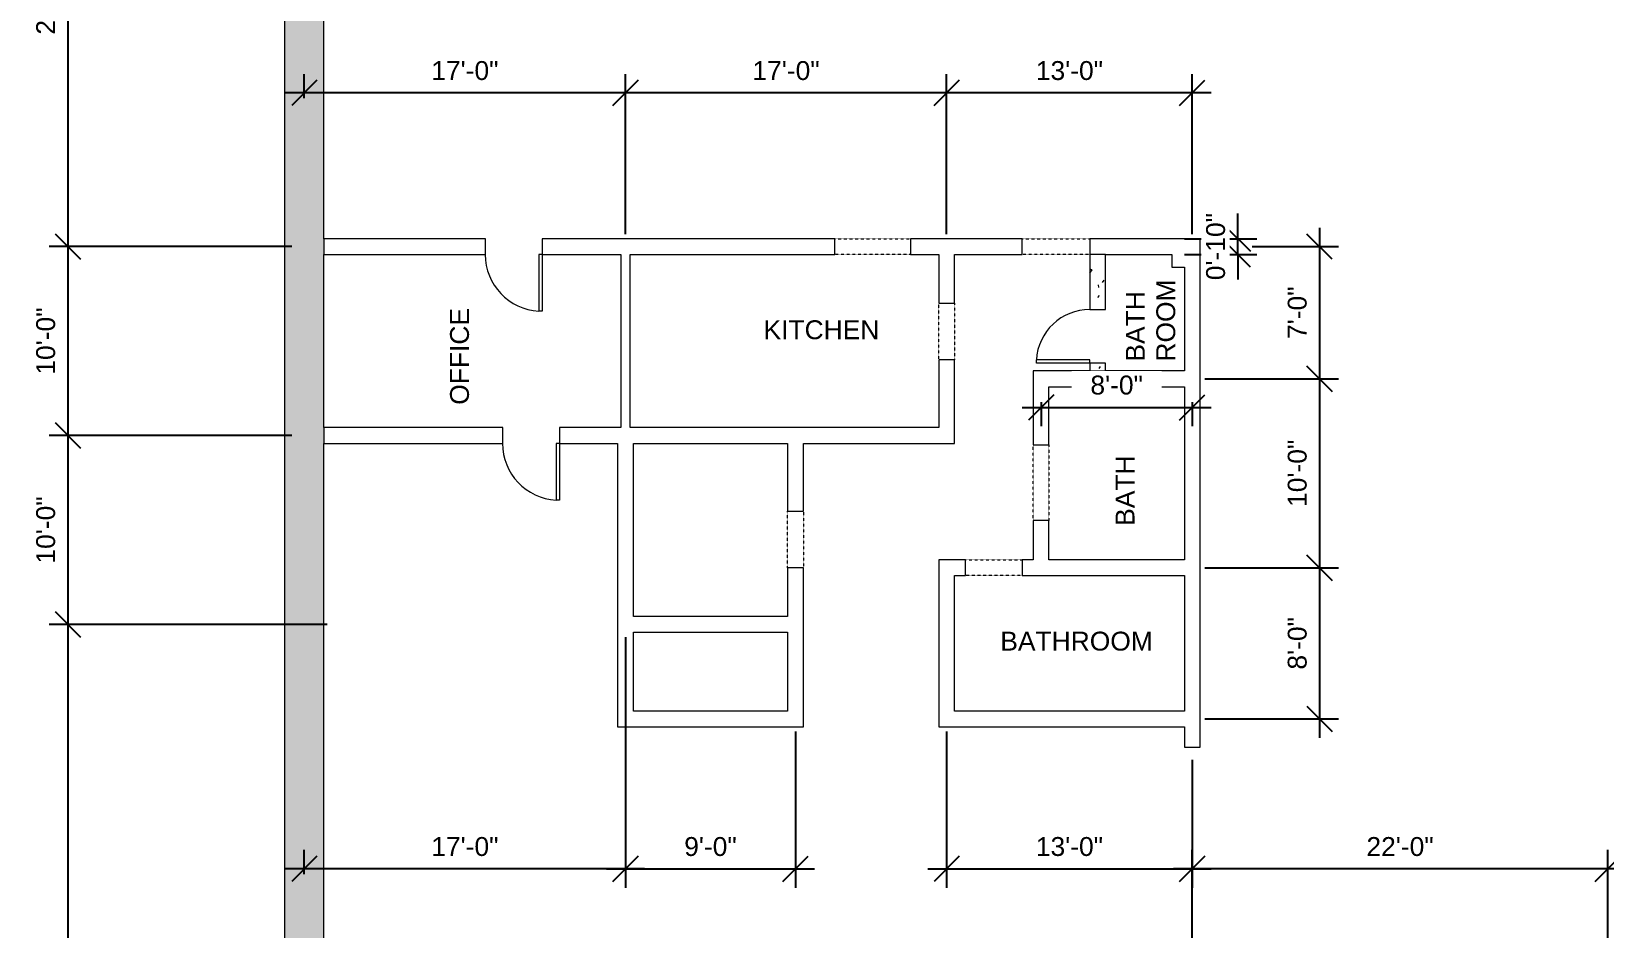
# Model space of a CAD drawing. Header units: inches. Extents: x 1913 to 24953, y -2945 to 1064.
# Drawn here: x 9638 to 10637, y -988 to -419 of the extents above; entities that cross this region are included whole.
import ezdxf

# ---------------------------------------------------------------- set-up
doc = ezdxf.new("R2010")
doc.units = ezdxf.units.IN
doc.header["$MEASUREMENT"] = 0
doc.linetypes.add('Hidden 1_8_', pattern=[0.1875, 0.125, -0.0625])
for name, color, linetype, lineweight in [('A-ANNO-DIMS', 211, 'Continuous', 9), ('A-DETL-HDLN', 90, 'Hidden 1_8_', 9), ('A-DOOR', 31, 'Continuous', 13), ('A-WALL', 113, 'Continuous', 13), ('A-WALL-PATT', 111, 'Continuous', 50), ('G-ANNO-TEXT', 231, 'Continuous', 9)]:
    doc.layers.add(name, color=color, linetype=linetype, lineweight=lineweight)
doc.styles.add('Arial', font='arial.ttf', dxfattribs={"height": 12})
doc.dimstyles.new('Linear_-_3_32__Arial', dxfattribs={"dimscale": 12, "dimtxt": 12.243113, "dimasz": 1.333333, "dimexe": 1, "dimexo": 0.666667, "dimgap": 0.666667, "dimtad": 1, "dimdec": 5, "dimrnd": 0.03125, "dimzin": 1, "dimdsep": 46, "dimlunit": 4, "dimtxsty": 'Arial', "dimblk1": 'OBLIQUE', "dimblk2": 'OBLIQUE', "dimsah": 1, "dimcen": 0.09, "dimdle": 1, "dimazin": 0, "dimtfac": 1, "dimtdec": 4, "dimtix": 1, "dimtmove": 0, "dimatfit": 3, "dimfxl": 1, "dimtvp": 1, "dimtfill": 1, "dimfrac": 2, "dimtolj": 1, "dimtzin": 0, "dimarcsym": 2})
pattern_1 = [(140, (10185.814, -571.127), (3.213, 36.7233), [3.84, -42.24]), (85, (10185.814, -571.127), (-38.5127, -7.1044), [3.072, -33.792]), (190.451, (10186.08, -568.067), (-35.2996, 29.6202), [3.263, -35.898]), (136.184, (10175.574, -571.127), (8.4752, 54.6425), [5.76, -63.36]), (186.636, (10176.28, -566.573), (-49.8752, 47.854), [4.895, -53.848]), (81.184, (10175.574, -571.127), (-49.875, 47.8553), [4.608, -50.688]), (111, (10178.134, -566.007), (20.614, 30.5613), [3.84, -42.24]), (56, (10178.134, -566.007), (-37.1283, 12.4577), [3.072, -33.792]), (161.451, (10179.85, -563.46), (-16.5135, 43.02), [3.263, -35.898]), (127.5, (10185.814, -571.127), (-17.04428, 0.6228), [1.69, -31.693, 1.69, -32.614, -33.92]), (127.5, (10185.814, -571.127), (-17.04428, 0.6228), [-67.686, 1.69, -32.23]), (97.5, (10185.814, -571.127), (-20.19387, 13.4694), [1.69, -17.869, 1.69, -30.925, -12.928]), (97.5, (10185.814, -571.127), (-20.19387, 13.4694), [-52.173, 1.69, -11.238]), (57.5, (10185.814, -582.545), (1.15522, 27.33168), [1.69, -11.11, 1.69, -38.246, -52.992]), (57.5, (10185.814, -582.545), (1.15522, 27.33168), [-52.736, 1.69, -51.302]), (47.5, (10185.814, -587.665), (-5.125, 29.85903), [1.69, -14.95, 1.69, -24.832, -37.632]), (47.5, (10185.814, -587.665), (-5.125, 29.85903), [-43.162, 1.69, -35.942])]

# ---------------------------------------------------------------- blocks, each defined once
blk = doc.blocks.new('Single-Flush - 36_ x 80_-431225-FloorPlan')
at = {"layer": 'A-DOOR', "lineweight": 20}
for p, q in [((16, -5), (16, -41.01)), ((18, -5), (16, -5)), ((18, -5), (18, -41.01)), ((18, -41.01), (16, -41.01))]:
    blk.add_line(p, q, dxfattribs=at)
at = {"layer": 'A-DOOR', "lineweight": 9}
blk.add_arc((18, -5), 36.07, 180, 266.82115, dxfattribs=at)
blk = doc.blocks.new('Single-Flush - 34_ x 84_-446214-FloorPlan')
at = {"layer": 'A-DOOR', "lineweight": 20}
for p, q in [((15, -5), (15, -39.01)), ((17, -5), (15, -5)), ((17, -5), (17, -39.01)), ((17, -39.01), (15, -39.01))]:
    blk.add_line(p, q, dxfattribs=at)
at = {"layer": 'A-DOOR', "lineweight": 9}
blk.add_arc((17, -5), 34.07, 180, 266.63431, dxfattribs=at)
blk = doc.blocks.new('_Oblique')
at = {"color": 0, "linetype": 'ByBlock', "lineweight": -2}
blk.add_line((-0.5, -0.5), (0.5, 0.5), dxfattribs=at)
blk = doc.blocks.new('*D208')
at = {"layer": 'A-ANNO-DIMS', "color": 0, "lineweight": -2, "transparency": 16777216}
for p, q in [((9661.37, -783.53), (9661.37, -1287.53)), ((9826.01, -795.53), (9649.37, -795.53)), ((9803.46, -1275.53), (9649.37, -1275.53))]:
    blk.add_line(p, q, dxfattribs=at)
at = {"layer": 'Defpoints', "color": 0, "transparency": 16777216}
for p in [(9834.01, -795.53), (9661.37, -1275.53), (9811.46, -1275.53)]:
    blk.add_point(p, dxfattribs=at)
at = {"layer": 'A-ANNO-DIMS', "color": 0, "lineweight": -2, "transparency": 16777216, "xscale": 16, "yscale": 16, "zscale": 16}
for p, rotation in [((9661.37, -795.53), 90), ((9661.37, -1275.53), 270)]:
    blk.add_blockref('_Oblique', p, dxfattribs=dict(at, rotation=rotation))
at = {"layer": 'A-ANNO-DIMS', "color": 0, "lineweight": 0, "transparency": 16777216, "insert": (9647.24, -1035.53), "char_height": 12, "width": 62.3834, "attachment_point": 5, "rotation": 90, "style": 'Arial', "bg_fill": 3, "box_fill_scale": 1.25, "bg_fill_color": 256, "bg_fill_true_color": 13158600, "bg_fill_transparency": 0}
blk.add_mtext('\\A1;40\'-0"', dxfattribs=at)
blk = doc.blocks.new('*D210')
at = {"layer": 'A-ANNO-DIMS', "color": 0, "lineweight": -2, "transparency": 16777216}
for p, q in [((10456.33, -543.53), (10456.33, -651.53)), ((10413.48, -555.53), (10468.33, -555.53)), ((10383.46, -639.53), (10468.33, -639.53))]:
    blk.add_line(p, q, dxfattribs=at)
at = {"layer": 'Defpoints', "color": 0, "transparency": 16777216}
for p in [(10405.48, -555.53), (10375.46, -639.53), (10456.33, -639.53)]:
    blk.add_point(p, dxfattribs=at)
at = {"layer": 'A-ANNO-DIMS', "color": 0, "lineweight": -2, "transparency": 16777216, "xscale": 16, "yscale": 16, "zscale": 16}
for p, rotation in [((10456.33, -555.53), 90), ((10456.33, -639.53), 270)]:
    blk.add_blockref('_Oblique', p, dxfattribs=dict(at, rotation=rotation))
at = {"layer": 'A-ANNO-DIMS', "color": 0, "lineweight": 0, "transparency": 16777216, "insert": (10442.2, -597.53), "char_height": 12, "width": 51.3081, "attachment_point": 5, "rotation": 90, "style": 'Arial', "bg_fill": 3, "box_fill_scale": 1.25, "bg_fill_color": 256, "bg_fill_true_color": 13158600, "bg_fill_transparency": 0}
blk.add_mtext('\\A1;7\'-0"', dxfattribs=at)
blk = doc.blocks.new('*D211')
at = {"layer": 'A-ANNO-DIMS', "color": 0, "lineweight": -2, "transparency": 16777216}
for p, q in [((10456.33, -627.53), (10456.33, -771.53)), ((10383.46, -639.53), (10468.33, -639.53)), ((10383.46, -759.53), (10468.33, -759.53))]:
    blk.add_line(p, q, dxfattribs=at)
at = {"layer": 'Defpoints', "color": 0, "transparency": 16777216}
for p in [(10375.46, -639.53), (10375.46, -759.53), (10456.33, -759.53)]:
    blk.add_point(p, dxfattribs=at)
at = {"layer": 'A-ANNO-DIMS', "color": 0, "lineweight": -2, "transparency": 16777216, "xscale": 16, "yscale": 16, "zscale": 16}
for p, rotation in [((10456.33, -639.53), 90), ((10456.33, -759.53), 270)]:
    blk.add_blockref('_Oblique', p, dxfattribs=dict(at, rotation=rotation))
at = {"layer": 'A-ANNO-DIMS', "color": 0, "lineweight": 0, "transparency": 16777216, "insert": (10442.2, -699.53), "char_height": 12, "width": 62.3834, "attachment_point": 5, "rotation": 90, "style": 'Arial', "bg_fill": 3, "box_fill_scale": 1.25, "bg_fill_color": 256, "bg_fill_true_color": 13158600, "bg_fill_transparency": 0}
blk.add_mtext('\\A1;10\'-0"', dxfattribs=at)
blk = doc.blocks.new('*D212')
at = {"layer": 'A-ANNO-DIMS', "color": 0, "lineweight": -2, "transparency": 16777216}
for p, q in [((10456.33, -747.53), (10456.33, -867.53)), ((10383.46, -759.53), (10468.33, -759.53)), ((10383.46, -855.53), (10468.33, -855.53))]:
    blk.add_line(p, q, dxfattribs=at)
at = {"layer": 'Defpoints', "color": 0, "transparency": 16777216}
for p in [(10375.46, -759.53), (10375.46, -855.53), (10456.33, -855.53)]:
    blk.add_point(p, dxfattribs=at)
at = {"layer": 'A-ANNO-DIMS', "color": 0, "lineweight": -2, "transparency": 16777216, "xscale": 16, "yscale": 16, "zscale": 16}
for p, rotation in [((10456.33, -759.53), 90), ((10456.33, -855.53), 270)]:
    blk.add_blockref('_Oblique', p, dxfattribs=dict(at, rotation=rotation))
at = {"layer": 'A-ANNO-DIMS', "color": 0, "lineweight": 0, "transparency": 16777216, "insert": (10442.2, -807.53), "char_height": 12, "width": 51.3081, "attachment_point": 5, "rotation": 90, "style": 'Arial', "bg_fill": 3, "box_fill_scale": 1.25, "bg_fill_color": 256, "bg_fill_true_color": 13158600, "bg_fill_transparency": 0}
blk.add_mtext('\\A1;8\'-0"', dxfattribs=at)
blk = doc.blocks.new('*D213')
at = {"layer": 'A-ANNO-DIMS', "color": 0, "lineweight": -2, "transparency": 16777216}
for p, q in [((10267.46, -657.68), (10387.46, -657.68)), ((10279.46, -654.37), (10279.46, -669.68)), ((10375.46, -654.37), (10375.46, -669.68))]:
    blk.add_line(p, q, dxfattribs=at)
at = {"layer": 'Defpoints', "color": 0, "transparency": 16777216}
for p in [(10279.46, -646.37), (10375.46, -646.37), (10375.46, -657.68)]:
    blk.add_point(p, dxfattribs=at)
at = {"layer": 'A-ANNO-DIMS', "color": 0, "lineweight": -2, "transparency": 16777216, "xscale": 16, "yscale": 16, "zscale": 16, "rotation": 180}
blk.add_blockref('_Oblique', (10279.46, -657.68), dxfattribs=at)
at = {"layer": 'A-ANNO-DIMS', "color": 0, "lineweight": -2, "transparency": 16777216, "xscale": 16, "yscale": 16, "zscale": 16}
blk.add_blockref('_Oblique', (10375.46, -657.68), dxfattribs=at)
at = {"layer": 'A-ANNO-DIMS', "color": 0, "lineweight": 0, "transparency": 16777216, "insert": (10327.46, -643.55), "char_height": 12, "width": 51.3081, "attachment_point": 5, "style": 'Arial', "bg_fill": 3, "box_fill_scale": 1.25, "bg_fill_color": 256, "bg_fill_true_color": 13158600, "bg_fill_transparency": 0}
blk.add_mtext('\\A1;8\'-0"', dxfattribs=at)
blk = doc.blocks.new('*D214')
at = {"layer": 'A-ANNO-DIMS', "color": 0, "lineweight": -2, "transparency": 16777216}
for p, q in [((10015.46, -547.53), (10015.46, -445.91)), ((10219.46, -547.53), (10219.46, -445.91)), ((10231.46, -457.91), (10003.46, -457.91))]:
    blk.add_line(p, q, dxfattribs=at)
at = {"layer": 'Defpoints', "color": 0, "transparency": 16777216}
for p in [(10015.46, -457.91), (10015.46, -555.53), (10219.46, -555.53)]:
    blk.add_point(p, dxfattribs=at)
at = {"layer": 'A-ANNO-DIMS', "color": 0, "lineweight": -2, "transparency": 16777216, "xscale": 16, "yscale": 16, "zscale": 16, "rotation": 180}
blk.add_blockref('_Oblique', (10015.46, -457.91), dxfattribs=at)
at = {"layer": 'A-ANNO-DIMS', "color": 0, "lineweight": -2, "transparency": 16777216, "xscale": 16, "yscale": 16, "zscale": 16}
blk.add_blockref('_Oblique', (10219.46, -457.91), dxfattribs=at)
at = {"layer": 'A-ANNO-DIMS', "color": 0, "lineweight": 0, "transparency": 16777216, "insert": (10117.46, -443.79), "char_height": 12, "width": 62.3834, "attachment_point": 5, "style": 'Arial', "bg_fill": 3, "box_fill_scale": 1.25, "bg_fill_color": 256, "bg_fill_true_color": 13158600, "bg_fill_transparency": 0}
blk.add_mtext('\\A1;17\'-0"', dxfattribs=at)
blk = doc.blocks.new('*D215')
at = {"layer": 'A-ANNO-DIMS', "color": 0, "lineweight": -2, "transparency": 16777216}
for p, q in [((10015.46, -803.53), (10015.46, -962.81)), ((10123.46, -863.53), (10123.46, -962.81)), ((10003.46, -950.81), (10135.46, -950.81))]:
    blk.add_line(p, q, dxfattribs=at)
at = {"layer": 'Defpoints', "color": 0, "transparency": 16777216}
for p in [(10015.46, -795.53), (10123.46, -855.53), (10123.46, -950.81)]:
    blk.add_point(p, dxfattribs=at)
at = {"layer": 'A-ANNO-DIMS', "color": 0, "lineweight": -2, "transparency": 16777216, "xscale": 16, "yscale": 16, "zscale": 16, "rotation": 180}
blk.add_blockref('_Oblique', (10015.46, -950.81), dxfattribs=at)
at = {"layer": 'A-ANNO-DIMS', "color": 0, "lineweight": -2, "transparency": 16777216, "xscale": 16, "yscale": 16, "zscale": 16}
blk.add_blockref('_Oblique', (10123.46, -950.81), dxfattribs=at)
at = {"layer": 'A-ANNO-DIMS', "color": 0, "lineweight": 0, "transparency": 16777216, "insert": (10069.46, -936.69), "char_height": 12, "width": 51.3081, "attachment_point": 5, "style": 'Arial', "bg_fill": 3, "box_fill_scale": 1.25, "bg_fill_color": 256, "bg_fill_true_color": 13158600, "bg_fill_transparency": 0}
blk.add_mtext('\\A1;9\'-0"', dxfattribs=at)
blk = doc.blocks.new('*D216')
at = {"layer": 'A-ANNO-DIMS', "color": 0, "lineweight": -2, "transparency": 16777216}
for p, q in [((10015.46, -803.53), (10015.46, -962.81)), ((9811.46, -954.13), (9811.46, -938.81)), ((10027.46, -950.81), (9799.46, -950.81))]:
    blk.add_line(p, q, dxfattribs=at)
at = {"layer": 'Defpoints', "color": 0, "transparency": 16777216}
for p in [(10015.46, -795.53), (9811.46, -950.81), (9811.46, -962.13)]:
    blk.add_point(p, dxfattribs=at)
at = {"layer": 'A-ANNO-DIMS', "color": 0, "lineweight": -2, "transparency": 16777216, "xscale": 16, "yscale": 16, "zscale": 16, "rotation": 180}
blk.add_blockref('_Oblique', (9811.46, -950.81), dxfattribs=at)
at = {"layer": 'A-ANNO-DIMS', "color": 0, "lineweight": -2, "transparency": 16777216, "xscale": 16, "yscale": 16, "zscale": 16}
blk.add_blockref('_Oblique', (10015.46, -950.81), dxfattribs=at)
at = {"layer": 'A-ANNO-DIMS', "color": 0, "lineweight": 0, "transparency": 16777216, "insert": (9913.46, -936.69), "char_height": 12, "width": 62.3834, "attachment_point": 5, "style": 'Arial', "bg_fill": 3, "box_fill_scale": 1.25, "bg_fill_color": 256, "bg_fill_true_color": 13158600, "bg_fill_transparency": 0}
blk.add_mtext('\\A1;17\'-0"', dxfattribs=at)
blk = doc.blocks.new('*D217')
at = {"layer": 'A-ANNO-DIMS', "color": 0, "lineweight": -2, "transparency": 16777216}
for p, q in [((9661.37, -663.53), (9661.37, -807.53)), ((9803.46, -675.53), (9649.37, -675.53)), ((9826.01, -795.53), (9649.37, -795.53))]:
    blk.add_line(p, q, dxfattribs=at)
at = {"layer": 'Defpoints', "color": 0, "transparency": 16777216}
for p in [(9811.46, -675.53), (9661.37, -795.53), (9834.01, -795.53)]:
    blk.add_point(p, dxfattribs=at)
at = {"layer": 'A-ANNO-DIMS', "color": 0, "lineweight": -2, "transparency": 16777216, "xscale": 16, "yscale": 16, "zscale": 16}
for p, rotation in [((9661.37, -675.53), 90), ((9661.37, -795.53), 270)]:
    blk.add_blockref('_Oblique', p, dxfattribs=dict(at, rotation=rotation))
at = {"layer": 'A-ANNO-DIMS', "color": 0, "lineweight": 0, "transparency": 16777216, "insert": (9647.24, -735.53), "char_height": 12, "width": 62.3834, "attachment_point": 5, "rotation": 90, "style": 'Arial', "bg_fill": 3, "box_fill_scale": 1.25, "bg_fill_color": 256, "bg_fill_true_color": 13158600, "bg_fill_transparency": 0}
blk.add_mtext('\\A1;10\'-0"', dxfattribs=at)
blk = doc.blocks.new('*D218')
at = {"layer": 'A-ANNO-DIMS', "color": 0, "lineweight": -2, "transparency": 16777216}
for p, q in [((9661.37, -543.53), (9661.37, -687.53)), ((9803.46, -555.53), (9649.37, -555.53)), ((9803.46, -675.53), (9649.37, -675.53))]:
    blk.add_line(p, q, dxfattribs=at)
at = {"layer": 'Defpoints', "color": 0, "transparency": 16777216}
for p in [(9811.46, -555.53), (9661.37, -675.53), (9811.46, -675.53)]:
    blk.add_point(p, dxfattribs=at)
at = {"layer": 'A-ANNO-DIMS', "color": 0, "lineweight": -2, "transparency": 16777216, "xscale": 16, "yscale": 16, "zscale": 16}
for p, rotation in [((9661.37, -555.53), 90), ((9661.37, -675.53), 270)]:
    blk.add_blockref('_Oblique', p, dxfattribs=dict(at, rotation=rotation))
at = {"layer": 'A-ANNO-DIMS', "color": 0, "lineweight": 0, "transparency": 16777216, "insert": (9647.24, -615.53), "char_height": 12, "width": 62.3834, "attachment_point": 5, "rotation": 90, "style": 'Arial', "bg_fill": 3, "box_fill_scale": 1.25, "bg_fill_color": 256, "bg_fill_true_color": 13158600, "bg_fill_transparency": 0}
blk.add_mtext('\\A1;10\'-0"', dxfattribs=at)
blk = doc.blocks.new('*D219')
at = {"layer": 'A-ANNO-DIMS', "color": 0, "lineweight": -2, "transparency": 16777216}
for p, q in [((10219.46, -863.53), (10219.46, -962.81)), ((10375.46, -881.53), (10375.46, -962.81)), ((10207.46, -950.81), (10387.46, -950.81))]:
    blk.add_line(p, q, dxfattribs=at)
at = {"layer": 'Defpoints', "color": 0, "transparency": 16777216}
for p in [(10219.46, -855.53), (10375.46, -873.53), (10375.46, -950.81)]:
    blk.add_point(p, dxfattribs=at)
at = {"layer": 'A-ANNO-DIMS', "color": 0, "lineweight": -2, "transparency": 16777216, "xscale": 16, "yscale": 16, "zscale": 16, "rotation": 180}
blk.add_blockref('_Oblique', (10219.46, -950.81), dxfattribs=at)
at = {"layer": 'A-ANNO-DIMS', "color": 0, "lineweight": -2, "transparency": 16777216, "xscale": 16, "yscale": 16, "zscale": 16}
blk.add_blockref('_Oblique', (10375.46, -950.81), dxfattribs=at)
at = {"layer": 'A-ANNO-DIMS', "color": 0, "lineweight": 0, "transparency": 16777216, "insert": (10297.46, -936.68), "char_height": 12, "width": 62.3834, "attachment_point": 5, "style": 'Arial', "bg_fill": 3, "box_fill_scale": 1.25, "bg_fill_color": 256, "bg_fill_true_color": 13158600, "bg_fill_transparency": 0}
blk.add_mtext('\\A1;13\'-0"', dxfattribs=at)
blk = doc.blocks.new('*D220')
at = {"layer": 'A-ANNO-DIMS', "color": 0, "lineweight": -2, "transparency": 16777216}
for p, q in [((9811.46, -461.23), (9811.46, -445.91)), ((10015.46, -547.53), (10015.46, -445.91)), ((10027.46, -457.91), (9799.46, -457.91))]:
    blk.add_line(p, q, dxfattribs=at)
at = {"layer": 'Defpoints', "color": 0, "transparency": 16777216}
for p in [(9811.46, -457.91), (9811.46, -469.23), (10015.46, -555.53)]:
    blk.add_point(p, dxfattribs=at)
at = {"layer": 'A-ANNO-DIMS', "color": 0, "lineweight": -2, "transparency": 16777216, "xscale": 16, "yscale": 16, "zscale": 16, "rotation": 180}
blk.add_blockref('_Oblique', (9811.46, -457.91), dxfattribs=at)
at = {"layer": 'A-ANNO-DIMS', "color": 0, "lineweight": -2, "transparency": 16777216, "xscale": 16, "yscale": 16, "zscale": 16}
blk.add_blockref('_Oblique', (10015.46, -457.91), dxfattribs=at)
at = {"layer": 'A-ANNO-DIMS', "color": 0, "lineweight": 0, "transparency": 16777216, "insert": (9913.46, -443.79), "char_height": 12, "width": 62.3834, "attachment_point": 5, "style": 'Arial', "bg_fill": 3, "box_fill_scale": 1.25, "bg_fill_color": 256, "bg_fill_true_color": 13158600, "bg_fill_transparency": 0}
blk.add_mtext('\\A1;17\'-0"', dxfattribs=at)
blk = doc.blocks.new('*D221')
at = {"layer": 'A-ANNO-DIMS', "color": 0, "lineweight": -2, "transparency": 16777216}
for p, q in [((10219.46, -547.53), (10219.46, -445.91)), ((10375.46, -547.53), (10375.46, -445.91)), ((10387.46, -457.91), (10207.46, -457.91))]:
    blk.add_line(p, q, dxfattribs=at)
at = {"layer": 'Defpoints', "color": 0, "transparency": 16777216}
for p in [(10219.46, -457.91), (10219.46, -555.53), (10375.46, -555.53)]:
    blk.add_point(p, dxfattribs=at)
at = {"layer": 'A-ANNO-DIMS', "color": 0, "lineweight": -2, "transparency": 16777216, "xscale": 16, "yscale": 16, "zscale": 16, "rotation": 180}
blk.add_blockref('_Oblique', (10219.46, -457.91), dxfattribs=at)
at = {"layer": 'A-ANNO-DIMS', "color": 0, "lineweight": -2, "transparency": 16777216, "xscale": 16, "yscale": 16, "zscale": 16}
blk.add_blockref('_Oblique', (10375.46, -457.91), dxfattribs=at)
at = {"layer": 'A-ANNO-DIMS', "color": 0, "lineweight": 0, "transparency": 16777216, "insert": (10297.46, -443.78), "char_height": 12, "width": 62.3834, "attachment_point": 5, "style": 'Arial', "bg_fill": 3, "box_fill_scale": 1.25, "bg_fill_color": 256, "bg_fill_true_color": 13158600, "bg_fill_transparency": 0}
blk.add_mtext('\\A1;13\'-0"', dxfattribs=at)
blk = doc.blocks.new('*D232')
at = {"layer": 'A-ANNO-DIMS', "color": 0, "lineweight": -2, "transparency": 16777216}
for p, q in [((10375.46, -1003.53), (10375.46, -938.81)), ((10639.46, -1003.53), (10639.46, -938.81)), ((10651.46, -950.81), (10363.46, -950.81))]:
    blk.add_line(p, q, dxfattribs=at)
at = {"layer": 'Defpoints', "color": 0, "transparency": 16777216}
for p in [(10375.46, -950.81), (10375.46, -1011.53), (10639.46, -1011.53)]:
    blk.add_point(p, dxfattribs=at)
at = {"layer": 'A-ANNO-DIMS', "color": 0, "lineweight": -2, "transparency": 16777216, "xscale": 16, "yscale": 16, "zscale": 16, "rotation": 180}
blk.add_blockref('_Oblique', (10375.46, -950.81), dxfattribs=at)
at = {"layer": 'A-ANNO-DIMS', "color": 0, "lineweight": -2, "transparency": 16777216, "xscale": 16, "yscale": 16, "zscale": 16}
blk.add_blockref('_Oblique', (10639.46, -950.81), dxfattribs=at)
at = {"layer": 'A-ANNO-DIMS', "color": 0, "lineweight": 0, "transparency": 16777216, "insert": (10507.46, -936.69), "char_height": 12, "width": 62.3834, "attachment_point": 5, "style": 'Arial', "bg_fill": 3, "box_fill_scale": 1.25, "bg_fill_color": 256, "bg_fill_true_color": 13158600, "bg_fill_transparency": 0}
blk.add_mtext('\\A1;22\'-0"', dxfattribs=at)
blk = doc.blocks.new('*D238')
at = {"layer": 'A-ANNO-DIMS', "color": 0, "lineweight": -2, "transparency": 16777216}
for p, q in [((10807.27, -699.53), (10807.27, -1203.53)), ((10849.46, -711.53), (10795.27, -711.53)), ((10297.57, -1191.53), (10819.27, -1191.53))]:
    blk.add_line(p, q, dxfattribs=at)
at = {"layer": 'Defpoints', "color": 0, "transparency": 16777216}
for p in [(10857.46, -711.53), (10289.57, -1191.53), (10807.27, -1191.53)]:
    blk.add_point(p, dxfattribs=at)
at = {"layer": 'A-ANNO-DIMS', "color": 0, "lineweight": -2, "transparency": 16777216, "xscale": 16, "yscale": 16, "zscale": 16}
for p, rotation in [((10807.27, -711.53), 90), ((10807.27, -1191.53), 270)]:
    blk.add_blockref('_Oblique', p, dxfattribs=dict(at, rotation=rotation))
at = {"layer": 'A-ANNO-DIMS', "color": 0, "lineweight": 0, "transparency": 16777216, "insert": (10793.15, -951.53), "char_height": 12, "width": 62.3834, "attachment_point": 5, "rotation": 90, "style": 'Arial', "bg_fill": 3, "box_fill_scale": 1.25, "bg_fill_color": 256, "bg_fill_true_color": 13158600, "bg_fill_transparency": 0}
blk.add_mtext('\\A1;40\'-0"', dxfattribs=at)
blk = doc.blocks.new('*D244')
at = {"layer": 'A-ANNO-DIMS', "color": 0, "lineweight": -2, "transparency": 16777216}
for p, q in [((9661.37, -231.53), (9661.37, -567.53)), ((9802.2, -243.53), (9649.37, -243.53)), ((9803.46, -555.53), (9649.37, -555.53))]:
    blk.add_line(p, q, dxfattribs=at)
at = {"layer": 'Defpoints', "color": 0, "transparency": 16777216}
for p in [(9810.2, -243.53), (9661.37, -555.53), (9811.46, -555.53)]:
    blk.add_point(p, dxfattribs=at)
at = {"layer": 'A-ANNO-DIMS', "color": 0, "lineweight": -2, "transparency": 16777216, "xscale": 16, "yscale": 16, "zscale": 16}
for p, rotation in [((9661.37, -243.53), 90), ((9661.37, -555.53), 270)]:
    blk.add_blockref('_Oblique', p, dxfattribs=dict(at, rotation=rotation))
at = {"layer": 'A-ANNO-DIMS', "color": 0, "lineweight": 0, "transparency": 16777216, "insert": (9647.24, -399.53), "char_height": 12, "width": 62.3834, "attachment_point": 5, "rotation": 90, "style": 'Arial', "bg_fill": 3, "box_fill_scale": 1.25, "bg_fill_color": 256, "bg_fill_true_color": 13158600, "bg_fill_transparency": 0}
blk.add_mtext('\\A1;26\'-0"', dxfattribs=at)
blk = doc.blocks.new('*D295')
at = {"layer": 'A-ANNO-DIMS', "color": 0, "lineweight": -2, "transparency": 16777216}
for p, q in [((10404.47, -550.53), (10404.47, -534.53)), ((10370.46, -550.53), (10416.47, -550.53)), ((10404.47, -560.53), (10404.47, -550.53)), ((10370.46, -560.53), (10416.47, -560.53)), ((10404.47, -560.53), (10404.47, -576.53))]:
    blk.add_line(p, q, dxfattribs=at)
at = {"layer": 'Defpoints', "color": 0, "transparency": 16777216}
for p in [(10362.46, -550.53), (10404.47, -550.53), (10362.46, -560.53)]:
    blk.add_point(p, dxfattribs=at)
at = {"layer": 'A-ANNO-DIMS', "color": 0, "lineweight": -2, "transparency": 16777216, "xscale": 16, "yscale": 16, "zscale": 16}
for p, rotation in [((10404.47, -550.53), 270), ((10404.47, -560.53), 90)]:
    blk.add_blockref('_Oblique', p, dxfattribs=dict(at, rotation=rotation))
at = {"layer": 'A-ANNO-DIMS', "color": 0, "lineweight": 0, "transparency": 16777216, "insert": (10390.35, -555.53), "char_height": 12, "attachment_point": 5, "rotation": 90, "style": 'Arial', "bg_fill": 3, "box_fill_scale": 1.25, "bg_fill_color": 256, "bg_fill_true_color": 13158600, "bg_fill_transparency": 0}
blk.add_mtext('\\A1;0\'-10"', dxfattribs=at)

msp = doc.modelspace()

# ---------------------------------------------------------------- hatches: boundary and pattern name
at = {"layer": 'A-WALL-PATT', "lineweight": 0}
h = msp.add_hatch(dxfattribs=at)
h.set_pattern_fill('FP_1', color=256, angle=90, style=0, pattern_type=2)
h.set_pattern_definition(pattern_1)
h.paths.add_polyline_path([(9823.961831, 260.474416), (9798.961831, 260.474416), (9798.961831, 308.974416), (9823.961831, 308.974416), (9823.961831, 283.974416)], flags=0)
h.paths.add_polyline_path([(9823.961831, -27.525584), (9798.961831, -27.525584), (9798.961831, 44.474416), (9823.961831, 44.474416)], flags=0)
h.paths.add_polyline_path([(9823.961831, -279.525584), (9798.961831, -279.525584), (9798.961831, -243.525584), (9823.961831, -243.525584)], flags=0)
h.paths.add_polyline_path([(9823.961831, -1419.025584), (9798.961831, -1419.025584), (9798.961831, -399.525584), (9823.961831, -399.525584), (9823.961831, -550.525584), (9823.961831, -560.525584), (9823.961831, -670.525584), (9823.961831, -680.525584), (9823.961831, -1270.525584), (9823.961831, -1280.525584)], flags=0)
h = msp.add_hatch(dxfattribs=at)
h.set_pattern_fill('FP_1', color=256, angle=90, style=0, pattern_type=2)
h.set_pattern_definition(pattern_1)
h.paths.add_polyline_path([(10310.461831, -629.525584), (10320.461831, -629.525584), (10320.461831, -634.525584), (10310.461831, -634.525584)], flags=0)
h.paths.add_polyline_path([(10310.461831, -560.525584), (10320.461831, -560.525584), (10320.461831, -595.525584), (10310.461831, -595.525584)], flags=0)

# ---------------------------------------------------------------- linework, layer by layer
at = {"layer": 'A-DETL-HDLN', "lineweight": 0, "ltscale": 0.3}
for points in [[(10214.461831, -591.525584), (10224.461831, -591.525584), (10224.461831, -627.525584), (10214.461831, -627.525584)], [(10274.461831, -681.525584), (10284.461831, -681.525584), (10284.461831, -729.525584), (10274.461831, -729.525584)], [(10118.461831, -723.525584), (10128.461831, -723.525584), (10128.461831, -759.525584), (10118.461831, -759.525584)], [(10231.461831, -754.525584), (10267.461831, -754.525584), (10267.461831, -764.525584), (10231.461831, -764.525584)]]:
    msp.add_lwpolyline(points, close=True, dxfattribs=at)
at = {"layer": 'A-WALL', "lineweight": 0}
for p, q in [((9798.961831, -399.525584), (9798.961831, -1444.025584)), ((9823.961831, -550.525584), (9823.961831, -399.525584)), ((9926.461831, -550.525584), (9823.961831, -550.525584)), ((9823.961831, -550.525584), (9823.961831, -560.525584)), ((9926.461831, -560.525584), (9926.461831, -550.525584)), ((10148.461831, -550.525584), (9962.461831, -550.525584)), ((9962.461831, -550.525584), (9962.461831, -560.525584)), ((10148.461831, -560.525584), (10148.461831, -550.525584)), ((10267.461831, -550.525584), (10196.461831, -550.525584)), ((10196.461831, -550.525584), (10196.461831, -560.525584)), ((10267.461831, -560.525584), (10267.461831, -550.525584)), ((10380.461831, -550.525584), (10310.461831, -550.525584)), ((10310.461831, -550.525584), (10310.461831, -595.525584)), ((10380.461831, -873.525584), (10380.461831, -550.525584)), ((9823.961831, -670.525584), (9823.961831, -560.525584)), ((9823.961831, -560.525584), (9926.461831, -560.525584)), ((9962.461831, -560.525584), (10012.461831, -560.525584)), ((10012.461831, -560.525584), (10012.461831, -670.525584)), ((10018.461831, -560.525584), (10148.461831, -560.525584)), ((10018.461831, -670.525584), (10018.461831, -560.525584)), ((10196.461831, -560.525584), (10214.461831, -560.525584)), ((10214.461831, -560.525584), (10214.461831, -591.525584)), ((10224.461831, -591.525584), (10224.461831, -560.525584)), ((10224.461831, -560.525584), (10267.461831, -560.525584)), ((10320.461831, -560.525584), (10310.461831, -560.525584)), ((10320.461831, -560.525584), (10362.461831, -560.525584)), ((10320.461831, -595.525584), (10320.461831, -560.525584)), ((10362.461831, -560.525584), (10362.461831, -568.525584)), ((10362.461831, -568.525584), (10370.461831, -568.525584)), ((10370.461831, -568.525584), (10370.461831, -634.525584)), ((10214.461831, -591.525584), (10224.461831, -591.525584)), ((10310.461831, -595.525584), (10320.461831, -595.525584)), ((10224.461831, -627.525584), (10214.461831, -627.525584)), ((10214.461831, -627.525584), (10214.461831, -670.525584)), ((10224.461831, -680.525584), (10224.461831, -627.525584)), ((10274.461831, -634.525584), (10274.461831, -681.525584)), ((10310.461831, -634.525584), (10274.461831, -634.525584)), ((10310.461831, -629.525584), (10310.461831, -634.525584)), ((10320.461831, -629.525584), (10310.461831, -629.525584)), ((10310.461831, -634.525584), (10320.461831, -634.525584)), ((10320.461831, -634.525584), (10320.461831, -629.525584)), ((10370.461831, -634.525584), (10320.461831, -634.525584)), ((10284.461831, -681.525584), (10284.461831, -644.525584)), ((10284.461831, -644.525584), (10370.461831, -644.525584)), ((10370.461831, -644.525584), (10370.461831, -754.525584)), ((9937.461831, -670.525584), (9823.961831, -670.525584)), ((9823.961831, -670.525584), (9823.961831, -680.525584)), ((9937.461831, -680.525584), (9937.461831, -670.525584)), ((10012.461831, -670.525584), (9973.461831, -670.525584)), ((9973.461831, -670.525584), (9973.461831, -680.525584)), ((10214.461831, -670.525584), (10018.461831, -670.525584)), ((9823.961831, -1270.525584), (9823.961831, -680.525584)), ((9823.961831, -680.525584), (9937.461831, -680.525584)), ((9973.461831, -680.525584), (10010.461831, -680.525584)), ((10010.461831, -680.525584), (10010.461831, -860.525584)), ((10020.461831, -680.525584), (10118.461831, -680.525584)), ((10020.461831, -790.525584), (10020.461831, -680.525584)), ((10118.461831, -680.525584), (10118.461831, -723.525584)), ((10128.461831, -680.525584), (10224.461831, -680.525584)), ((10128.461831, -723.525584), (10128.461831, -680.525584)), ((10274.461831, -681.525584), (10284.461831, -681.525584)), ((10118.461831, -723.525584), (10128.461831, -723.525584)), ((10284.461831, -729.525584), (10274.461831, -729.525584)), ((10274.461831, -729.525584), (10274.461831, -754.525584)), ((10284.461831, -754.525584), (10284.461831, -729.525584)), ((10214.461831, -754.525584), (10214.461831, -860.525584)), ((10231.461831, -754.525584), (10214.461831, -754.525584)), ((10231.461831, -764.525584), (10231.461831, -754.525584)), ((10274.461831, -754.525584), (10267.461831, -754.525584)), ((10267.461831, -754.525584), (10267.461831, -764.525584)), ((10370.461831, -754.525584), (10284.461831, -754.525584)), ((10118.461831, -759.525584), (10118.461831, -790.525584)), ((10128.461831, -759.525584), (10118.461831, -759.525584)), ((10128.461831, -860.525584), (10128.461831, -759.525584)), ((10224.461831, -850.525584), (10224.461831, -764.525584)), ((10224.461831, -764.525584), (10231.461831, -764.525584)), ((10267.461831, -764.525584), (10370.461831, -764.525584)), ((10370.461831, -764.525584), (10370.461831, -850.525584)), ((10118.461831, -790.525584), (10020.461831, -790.525584)), ((10020.461831, -800.525584), (10118.461831, -800.525584)), ((10020.461831, -850.525584), (10020.461831, -800.525584)), ((10118.461831, -800.525584), (10118.461831, -850.525584)), ((10118.461831, -850.525584), (10020.461831, -850.525584)), ((10370.461831, -850.525584), (10224.461831, -850.525584)), ((10010.461831, -860.525584), (10128.461831, -860.525584)), ((10214.461831, -860.525584), (10370.461831, -860.525584)), ((10370.461831, -860.525584), (10370.461831, -873.525584)), ((10370.461831, -873.525584), (10380.461831, -873.525584))]:
    msp.add_line(p, q, dxfattribs=at)

# ---------------------------------------------------------------- block references
at = {"layer": 'A-DOOR', "lineweight": 0}
for p in [(9944.461831, -555.525584), (9955.461831, -675.525584)]:
    msp.add_blockref('Single-Flush - 36_ x 80_-431225-FloorPlan', p, dxfattribs=at)
at = {"layer": 'A-DOOR', "lineweight": 0, "rotation": 270.0000000000002}
msp.add_blockref('Single-Flush - 34_ x 84_-446214-FloorPlan', (10315.461831, -612.525584), dxfattribs=at)

# ---------------------------------------------------------------- texts
at = {"layer": 'G-ANNO-TEXT', "color": 7, "lineweight": 0, "char_height": 12, "attachment_point": 1, "rotation": 90, "style": 'Arial'}
for s, insert, width in [('ROOM', (10352.633865, -628.570849), 64.64), ('BATH', (10333.300532, -628.570849), 54.944), ('OFFICE ', (9904.033557, -656.000739), 80.8)]:
    msp.add_mtext(s, dxfattribs=dict(at, insert=insert, width=width))
at = {"layer": 'G-ANNO-TEXT', "color": 7, "lineweight": 0, "insert": (10103.150917, -602.349494), "char_height": 12, "width": 92.92, "attachment_point": 1, "style": 'Arial'}
msp.add_mtext('KITCHEN ', dxfattribs=at)

# ---------------------------------------------------------------- next in the draw order: dimensions: what is measured, and where the dimension line sits
at = {"layer": 'A-ANNO-DIMS', "lineweight": 0}
for base, p1, p2, angle, override, picture, middle in [((10015.461831, -457.912408), (10219.461831, -555.525584), (10015.461831, -555.525584), 180, {"dimpost": '<>', "dimfxl": 204}, '*D214', (10117.461831, -443.785532)), ((10456.329374, -639.525584), (10405.48486, -555.525584), (10375.461831, -639.525584), 90, {"dimpost": '<>', "dimfxl": 89.204161}, '*D210', (10442.202499, -597.525584)), ((9661.366055, -1275.525584), (9834.009371, -795.525584), (9811.461831, -1275.525584), 90, {"dimpost": '<>', "dimfxl": 480.529283}, '*D208', (9647.23918, -1035.525584)), ((10123.461831, -950.814648), (10015.461831, -795.525584), (10123.461831, -855.525584), 180, {"dimpost": '<>', "dimfxl": 123.547562}, '*D215', (10069.461831, -936.687772))]:
    dim = msp.add_linear_dim(base=base, p1=p1, p2=p2, angle=angle, dimstyle='Linear_-_3_32__Arial', override=override, dxfattribs=at)
    dim.commit()
    dim.dimension.update_dxf_attribs({"geometry": picture, "text_midpoint": middle})

# ---------------------------------------------------------------- next in the draw order: linework, layer by layer
at = {"layer": 'A-DETL-HDLN', "lineweight": 0, "ltscale": 0.3}
msp.add_lwpolyline([(10148.461831, -550.525584), (10196.461831, -550.525584), (10196.461831, -560.525584), (10148.461831, -560.525584)], close=True, dxfattribs=at)

# ---------------------------------------------------------------- next in the draw order: dimensions: what is measured, and where the dimension line sits
at = {"layer": 'A-ANNO-DIMS', "lineweight": 0}
for base, p1, p2, angle, override, picture, middle in [((10219.461831, -457.912408), (10375.461831, -555.525584), (10219.461831, -555.525584), 180, {"dimpost": '<>', "dimfxl": 156}, '*D221', (10297.461831, -443.781439)), ((10456.329374, -759.525584), (10375.461831, -639.525584), (10375.461831, -759.525584), 90, {"dimpost": '<>', "dimfxl": 120}, '*D211', (10442.202499, -699.525584)), ((9811.461831, -950.814648), (10015.461831, -795.525584), (9811.461831, -962.128357), 180, {"dimpost": '<>', "dimfxl": 263.386568}, '*D216', (9913.461831, -936.687772))]:
    dim = msp.add_linear_dim(base=base, p1=p1, p2=p2, angle=angle, dimstyle='Linear_-_3_32__Arial', override=override, dxfattribs=at)
    dim.commit()
    dim.dimension.update_dxf_attribs({"geometry": picture, "text_midpoint": middle})

# ---------------------------------------------------------------- next in the draw order: linework, layer by layer
at = {"layer": 'A-DETL-HDLN', "lineweight": 0, "ltscale": 0.3}
msp.add_lwpolyline([(10267.461831, -550.525584), (10310.461831, -550.525584), (10310.461831, -560.525584), (10267.461831, -560.525584)], close=True, dxfattribs=at)

# ---------------------------------------------------------------- next in the draw order: dimensions: what is measured, and where the dimension line sits
at = {"layer": 'A-ANNO-DIMS', "lineweight": 0}
for base, p1, p2, angle, override, picture, middle in [((10404.474645, -550.525584), (10362.461831, -560.525584), (10362.461831, -550.525584), 90, {"dimpost": '<>', "dimfxl": 89.204161}, '*D295', (10390.347769, -555.525584)), ((10375.461831, -657.680315), (10279.461831, -646.366606), (10375.461831, -646.366606), 180, {"dimpost": '<>', "dimfxl": 96}, '*D213', (10327.461831, -643.553439)), ((9661.366055, -795.525584), (9811.461831, -675.525584), (9834.009371, -795.525584), 90, {"dimpost": '<>', "dimfxl": 122.099925}, '*D217', (9647.23918, -735.525584)), ((10456.329374, -855.525584), (10375.461831, -759.525584), (10375.461831, -855.525584), 90, {"dimpost": '<>', "dimfxl": 96}, '*D212', (10442.202499, -807.525584))]:
    dim = msp.add_linear_dim(base=base, p1=p1, p2=p2, angle=angle, dimstyle='Linear_-_3_32__Arial', override=override, dxfattribs=at)
    dim.commit()
    dim.dimension.update_dxf_attribs({"geometry": picture, "text_midpoint": middle})

# ---------------------------------------------------------------- next in the draw order: dimensions: what is measured, and where the dimension line sits
for base, p1, p2, angle, override, picture, middle in [((9661.366055, -675.525584), (9811.461831, -555.525584), (9811.461831, -675.525584), 90, {"dimpost": '<>', "dimfxl": 120}, '*D218', (9647.23918, -615.525584)), ((10375.461831, -950.814648), (10219.461831, -855.525584), (10375.461831, -873.525584), 180, {"dimpost": '<>', "dimfxl": 157.035028}, '*D219', (10297.461831, -936.683679))]:
    dim = msp.add_linear_dim(base=base, p1=p1, p2=p2, angle=angle, dimstyle='Linear_-_3_32__Arial', override=override, dxfattribs=at)
    dim.commit()
    dim.dimension.update_dxf_attribs({"geometry": picture, "text_midpoint": middle})

# ---------------------------------------------------------------- next in the draw order: dimensions: what is measured, and where the dimension line sits
for base, p1, p2, override, picture, middle in [((9811.461831, -457.912408), (10015.461831, -555.525584), (9811.461831, -469.226116), {"dimpost": '<>', "dimfxl": 221.503043}, '*D220', (9913.461831, -443.785532)), ((10375.461831, -950.814648), (10639.461831, -1011.525584), (10375.461831, -1011.525584), {"dimpost": '<>', "dimfxl": 264}, '*D232', (10507.461831, -936.687772))]:
    dim = msp.add_linear_dim(base=base, p1=p1, p2=p2, angle=180, dimstyle='Linear_-_3_32__Arial', override=override, dxfattribs=at)
    dim.commit()
    dim.dimension.update_dxf_attribs({"geometry": picture, "text_midpoint": middle})

# ---------------------------------------------------------------- next in the draw order: dimensions: what is measured, and where the dimension line sits
for base, p1, p2, override, picture, middle in [((9661.366055, -555.525584), (9810.197309, -243.525584), (9811.461831, -555.525584), {"dimpost": '<>', "dimfxl": 312.002563}, '*D244', (9647.23918, -399.525584)), ((10807.273284, -1191.525584), (10857.461831, -711.525584), (10289.569578, -1191.525584), {"dimpost": '<>', "dimfxl": 743.573541}, '*D238', (10793.146408, -951.525584))]:
    dim = msp.add_linear_dim(base=base, p1=p1, p2=p2, angle=90, dimstyle='Linear_-_3_32__Arial', override=override, dxfattribs=at)
    dim.commit()
    dim.dimension.update_dxf_attribs({"geometry": picture, "text_midpoint": middle})

# ---------------------------------------------------------------- next in the draw order: texts
at = {"layer": 'G-ANNO-TEXT', "color": 7, "lineweight": 0, "insert": (10326.795119, -732.885284), "char_height": 12, "width": 54.944, "attachment_point": 1, "rotation": 90, "style": 'Arial'}
msp.add_mtext('BATH', dxfattribs=at)
at = {"layer": 'G-ANNO-TEXT', "color": 7, "lineweight": 0, "insert": (10253.56148, -800.132511), "char_height": 12, "width": 119.584, "attachment_point": 1, "style": 'Arial'}
msp.add_mtext('BATHROOM', dxfattribs=at)

doc.saveas('drawing.dxf')
